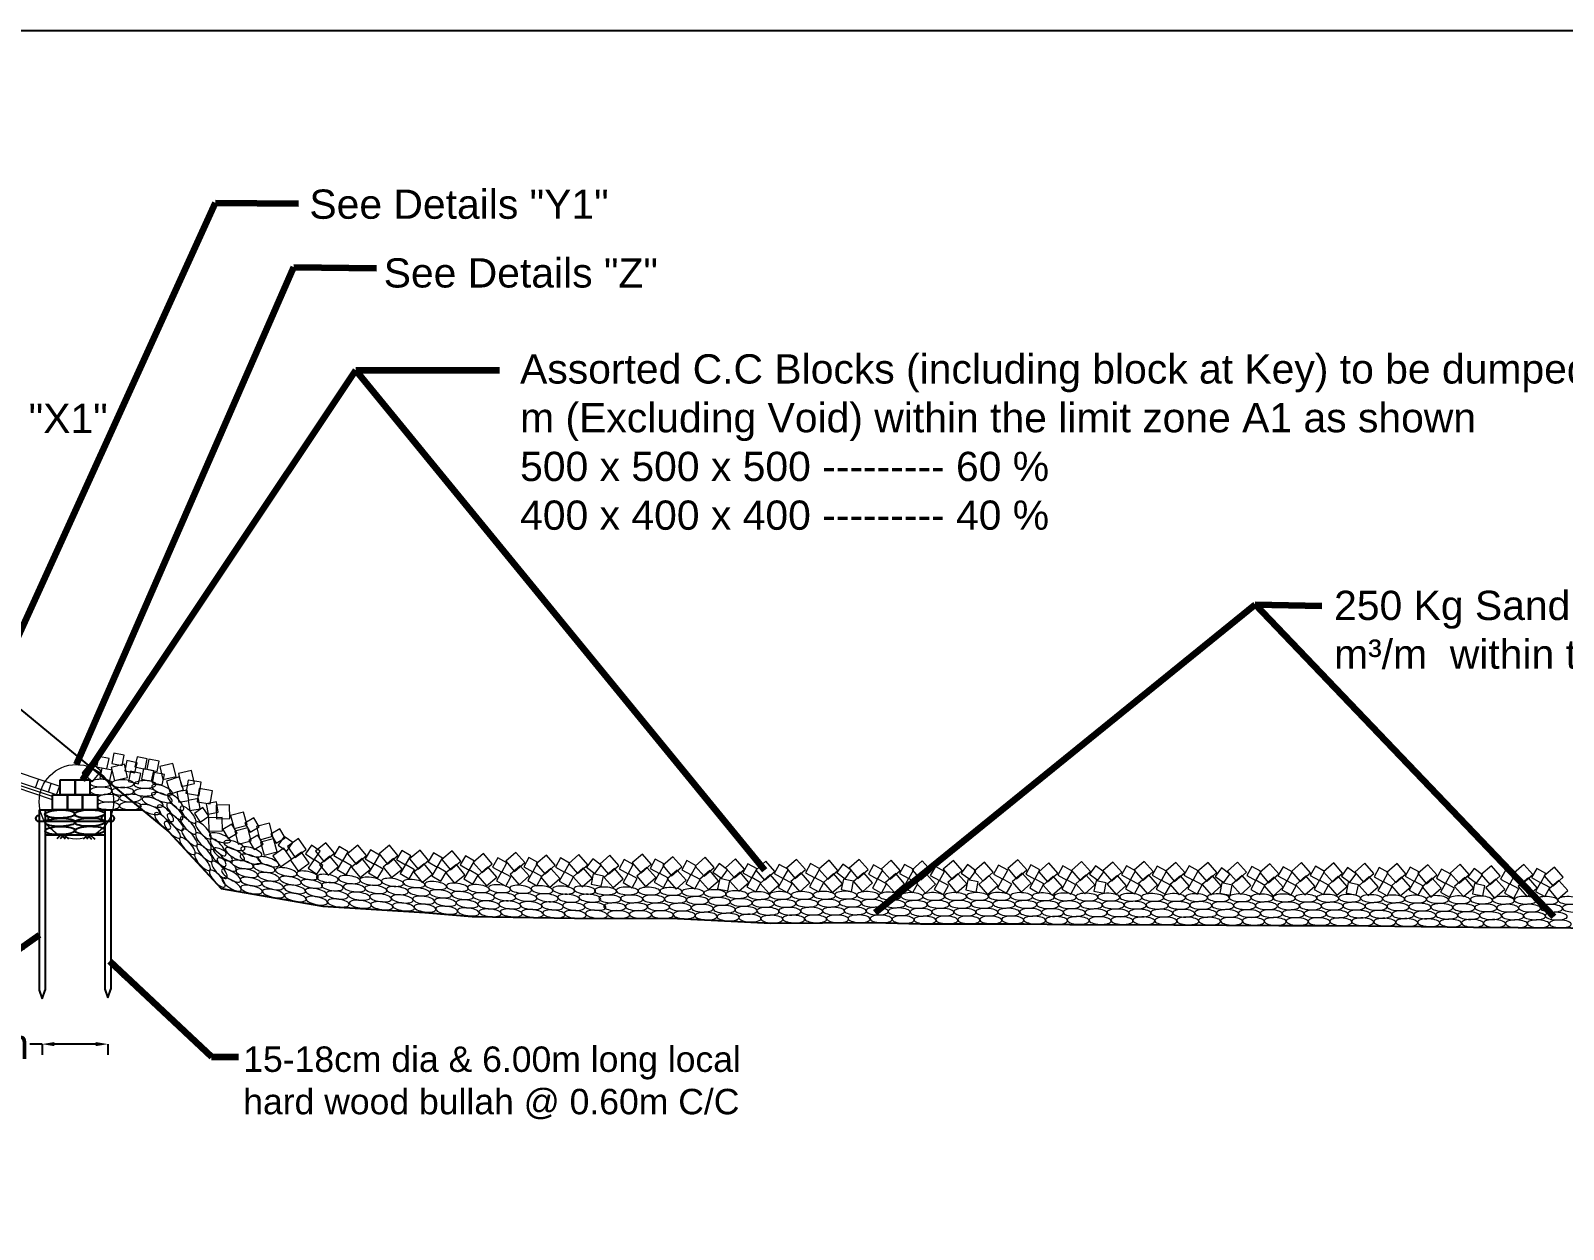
# Model space of a CAD drawing. Header units: inches. Extents: x -885 to 26362, y -28010 to 990.
# Drawn here: x 4193.9 to 4245.1, y -9454.7 to -9414.6 of the extents above; entities that cross this region are included whole.
import ezdxf

# ---------------------------------------------------------------- set-up
doc = ezdxf.new("R2010")
doc.units = ezdxf.units.IN
doc.header["$MEASUREMENT"] = 0
doc.header["$PDMODE"] = 3
doc.linetypes.add('HIDDEN', pattern=[9.525, 6.35, -3.175])
doc.layers.add('GL', color=3, linetype='HIDDEN')
doc.layers.add('LINE', color=7, linetype='Continuous')
doc.styles.add('dim', font='isocp.shx')
doc.styles.get("Standard").update_dxf_attribs({"font": 'arial.ttf'})
doc.dimstyles.get("Standard").update_dxf_attribs({"dimtxt": 0.18, "dimasz": 0.18, "dimexe": 0.18, "dimexo": 0.0625, "dimgap": 0.09, "dimtad": 0, "dimtih": 1, "dimtoh": 1, "dimdec": 4, "dimzin": 0, "dimdsep": 46, "dimtxsty": 'Standard', "dimcen": 0.09, "dimadec": 0, "dimazin": 0, "dimtfac": 1, "dimtdec": 4, "dimtofl": 0, "dimtmove": 0, "dimatfit": 3, "dimfxl": 1, "dimtolj": 1, "dimtzin": 0, "dimarcsym": 0})
doc.dimstyles.new('STANDARD$0', dxfattribs={"dimscale": 0, "dimtxt": 8, "dimasz": 8, "dimexe": 4, "dimexo": 0, "dimgap": 2, "dimtad": 1, "dimdec": 0, "dimzin": 0, "dimdsep": 46, "dimtxsty": 'dim', "dimblk": 'DOTSMALL', "dimcen": 1, "dimclrd": 6, "dimclre": 6, "dimclrt": 256, "dimadec": 0, "dimazin": 0, "dimtfac": 1, "dimtdec": 0, "dimtix": 1, "dimtofl": 0, "dimtmove": 1, "dimatfit": 3, "dimldrblk": 'DOTSMALL', "dimfxl": 6, "dimtolj": 1, "dimtzin": 0, "dimarcsym": 0})

# ---------------------------------------------------------------- blocks, each defined once
blk = doc.blocks.new('*D103')
at = {"color": 0, "lineweight": -2, "ltscale": 0.5, "transparency": 16777216}
for p, q in [((4194.278, -9448.494), (4193.87, -9448.494)), ((4194.278, -9448.494), (4194.278, -9448.858)), ((4196.073, -9448.494), (4194.685, -9448.494)), ((4196.481, -9448.494), (4196.481, -9448.858))]:
    blk.add_line(p, q, dxfattribs=at)
at = {"color": 0, "linetype": 'Continuous', "ltscale": 0.5, "transparency": 16777216}
for points in [[(4194.685, -9448.426), (4194.685, -9448.562), (4194.278, -9448.494)], [(4196.073, -9448.426), (4196.073, -9448.562), (4196.481, -9448.494)]]:
    blk.add_solid(points, dxfattribs=at)
at = {"layer": 'Defpoints', "color": 0, "linetype": 'Continuous', "ltscale": 0.5, "transparency": 16777216}
for p in [(4194.278, -9448.387), (4196.481, -9448.415), (4196.481, -9448.494)]:
    blk.add_point(p, dxfattribs=at)
at = {"color": 0, "linetype": 'Continuous', "lineweight": -3, "ltscale": 0.5, "transparency": 16777216, "insert": (4191.905, -9448.494), "char_height": 0.75, "attachment_point": 5}
blk.add_mtext('\\A1;{\\H1.333x;2.00m}', dxfattribs=at)

msp = doc.modelspace()

# ---------------------------------------------------------------- linework, layer by layer
at = {"color": 0, "linetype": 'Continuous', "lineweight": 20, "ltscale": 0.5}
for p, q in [((4194.62982, -9440.215972), (4185.164741, -9437.060946)), ((4194.765134, -9440.160946), (4185.165134, -9436.960946)), ((4194.87982, -9439.883492), (4185.21218, -9436.660946)), ((4194.62982, -9440.323675), (4185.137602, -9437.159603)), ((4194.064936, -9439.927546), (4194.159641, -9439.643432)), ((4194.491843, -9440.069849), (4194.586548, -9439.785735)), ((4194.765821, -9440.161175), (4194.860525, -9439.877061))]:
    msp.add_line(p, q, dxfattribs=at)
at = {"color": 0, "linetype": 'Continuous', "lineweight": -3, "ltscale": 0.5}
for p, q in [((4195.12982, -9440.160946), (4195.12982, -9440.660946)), ((4195.37982, -9439.660946), (4195.37982, -9440.160946)), ((4195.62982, -9440.160946), (4195.62982, -9440.660946)), ((4194.17982, -9440.660946), (4194.37982, -9440.660946)), ((4194.17982, -9440.660946), (4194.17982, -9446.696201)), ((4194.37982, -9440.660946), (4194.37982, -9446.696201)), ((4194.37982, -9440.660946), (4194.715624, -9440.660946)), ((4194.715624, -9440.660946), (4196.57982, -9440.660946)), ((4195.26287, -9440.660946), (4194.76287, -9440.660946)), ((4195.76287, -9440.660946), (4195.26287, -9440.660946)), ((4196.419688, -9440.660946), (4195.76287, -9440.660946)), ((4196.37982, -9440.660946), (4196.37982, -9446.660946)), ((4196.57982, -9440.660946), (4196.57982, -9446.660946)), ((4196.57982, -9440.660946), (4197.62982, -9440.660946)), ((4194.222032, -9441.043586), (4196.644016, -9441.039807)), ((4194.37982, -9441.495482), (4196.37982, -9441.495482)), ((4194.911119, -9441.492937), (4194.787818, -9441.615336)), ((4194.787818, -9441.615336), (4194.911119, -9441.492937)), ((4195.023052, -9441.492937), (4194.899751, -9441.615336)), ((4194.899751, -9441.615336), (4195.023052, -9441.492937)), ((4194.911119, -9441.492937), (4195.05, -9441.632335)), ((4195.023052, -9441.492937), (4195.161933, -9441.632335)), ((4195.790217, -9441.506334), (4195.666916, -9441.628733)), ((4195.666916, -9441.628733), (4195.790217, -9441.506334)), ((4195.90215, -9441.506334), (4195.778849, -9441.628733)), ((4195.778849, -9441.628733), (4195.90215, -9441.506334)), ((4195.790217, -9441.506334), (4195.929098, -9441.645732)), ((4195.90215, -9441.506334), (4196.041031, -9441.645732)), ((4194.17982, -9446.696201), (4194.27982, -9446.97751)), ((4194.27982, -9446.97751), (4194.37982, -9446.696201)), ((4196.37982, -9446.660946), (4196.47982, -9446.942255)), ((4196.47982, -9446.942255), (4196.57982, -9446.660946))]:
    msp.add_line(p, q, dxfattribs=at)
for points in [[(4194.62982, -9440.160946), (4195.12982, -9440.160946), (4195.12982, -9440.660946), (4194.62982, -9440.660946)], [(4194.87982, -9439.660946), (4195.37982, -9439.660946), (4195.37982, -9440.160946), (4194.87982, -9440.160946)], [(4195.12982, -9440.160946), (4195.62982, -9440.160946), (4195.62982, -9440.660946), (4195.12982, -9440.660946)], [(4195.37982, -9439.660946), (4195.87982, -9439.660946), (4195.87982, -9440.160946), (4195.37982, -9440.160946)], [(4195.62982, -9440.160946), (4196.12982, -9440.160946), (4196.12982, -9440.660946), (4195.62982, -9440.660946)]]:
    msp.add_lwpolyline(points, close=True, dxfattribs=at)
at = {"color": 7, "lineweight": 20, "ltscale": 0.18}
msp.add_circle((4195.42662, -9440.394092), 1.244459, dxfattribs=at)
at = {"color": 0, "linetype": 'Continuous', "lineweight": -3, "ltscale": 0.5}
for centre, start, end in [((4194.155496, -9440.950647), 74.8284169, 283.6920769), ((4194.406054, -9440.950647), 253.6040994, 105.1715831), ((4196.355496, -9440.950647), 74.8284169, 283.6920769), ((4196.604143, -9440.950647), 253.6040994, 105.1715831)]:
    msp.add_arc(centre, 0.09294, start, end, dxfattribs=at)
for centre in [(4194.878362, -9440.80358), (4195.864509, -9440.798234), (4194.885797, -9441.080281), (4195.871944, -9441.074935), (4194.88659, -9441.355597), (4195.872738, -9441.350251)]:
    msp.add_ellipse(centre, major_axis=(0.506914, 0.0108), ratio=0.268841611)
at = {"layer": 'GL', "linetype": 'ByBlock'}
msp.add_lwpolyline([(4189.949195, -9434.331946), (4198.518995, -9441.393646), (4200.266395, -9443.293946), (4203.658195, -9443.882846), (4207.069095, -9444.091846), (4208.651995, -9444.228346), (4212.076895, -9444.288546), (4215.521395, -9444.294646), (4217.085095, -9444.373146), (4218.639895, -9444.445846), (4222.092895, -9444.433146), (4223.633695, -9444.477546), (4227.100695, -9444.470746), (4228.627495, -9444.493046), (4232.108495, -9444.505446), (4235.609495, -9444.524346), (4237.116695, -9444.531246), (4238.615295, -9444.541046), (4242.124495, -9444.586646), (4243.609095, -9444.599746), (4247.132295, -9444.613046)], dxfattribs=at)
at = {"layer": 'LINE', "color": 7, "lineweight": -2, "ltscale": 0.5}
msp.add_lwpolyline([(4151.531775, -9520.156522), (4151.531775, -9414.61501), (4300.782397, -9414.61501), (4300.782397, -9520.156522), (4151.531775, -9520.156522)], close=True, dxfattribs=at)
at = {"layer": 'LINE', "color": 0, "linetype": 'ByBlock', "lineweight": 18, "ltscale": 0.5}
for points in [[(4195.962195, -9439.716288), (4196.25069, -9439.370932), (4195.905335, -9439.082437), (4195.616839, -9439.427792), (4195.962195, -9439.716288)], [(4196.445613, -9439.292621), (4196.51651, -9438.949877), (4196.173766, -9438.87898), (4196.102868, -9439.221724), (4196.445613, -9439.292621)], [(4197.031198, -9439.14134), (4196.5932, -9439.244572), (4196.696432, -9439.682571), (4197.134431, -9439.579339), (4197.031198, -9439.14134)], [(4196.952279, -9439.181731), (4197.023177, -9438.838987), (4196.680432, -9438.76809), (4196.609535, -9439.110834), (4196.952279, -9439.181731)], [(4197.385008, -9439.429371), (4197.455905, -9439.086626), (4197.113161, -9439.015729), (4197.042264, -9439.358473), (4197.385008, -9439.429371)], [(4197.725263, -9439.300002), (4197.79616, -9438.957258), (4197.453416, -9438.886361), (4197.382519, -9439.229105), (4197.725263, -9439.300002)], [(4198.121003, -9439.377616), (4198.1919, -9439.034872), (4197.849155, -9438.963975), (4197.778258, -9439.306719), (4198.121003, -9439.377616)], [(4198.654861, -9439.111781), (4198.216862, -9439.215014), (4198.320094, -9439.653013), (4198.758093, -9439.54978), (4198.654861, -9439.111781)], [(4196.548719, -9439.677833), (4196.619616, -9439.335089), (4196.276872, -9439.264192), (4196.205975, -9439.606936), (4196.548719, -9439.677833)], [(4197.507082, -9439.787863), (4197.577979, -9439.445119), (4197.235235, -9439.374222), (4197.164338, -9439.716966), (4197.507082, -9439.787863)], [(4197.939811, -9439.702869), (4198.010708, -9439.360125), (4197.667964, -9439.289228), (4197.597067, -9439.631972), (4197.939811, -9439.702869)], [(4198.297735, -9439.82959), (4198.368632, -9439.486846), (4198.025888, -9439.415949), (4197.954991, -9439.758693), (4198.297735, -9439.82959)], [(4198.861154, -9439.561777), (4198.433649, -9439.702274), (4198.574146, -9440.129779), (4199.001651, -9439.989282), (4198.861154, -9439.561777)], [(4199.272427, -9439.345031), (4198.834428, -9439.448263), (4198.93766, -9439.886262), (4199.375659, -9439.78303), (4199.272427, -9439.345031)], [(4198.845101, -9440.40807), (4199.189537, -9440.345911), (4199.127378, -9440.001474), (4198.782942, -9440.063634), (4198.845101, -9440.40807)], [(4199.600521, -9439.741201), (4199.156862, -9439.665926), (4199.081587, -9440.109585), (4199.525246, -9440.18486), (4199.600521, -9439.741201)], [(4199.976464, -9440.022821), (4199.532804, -9439.947546), (4199.457529, -9440.391206), (4199.901189, -9440.466481), (4199.976464, -9440.022821)], [(4199.221044, -9440.68969), (4199.56548, -9440.627531), (4199.50332, -9440.283095), (4199.158884, -9440.345254), (4199.221044, -9440.68969)], [(4199.56662, -9441.074269), (4199.855279, -9440.87634), (4199.657351, -9440.587681), (4199.368691, -9440.785609), (4199.56662, -9441.074269)], [(4199.825083, -9440.806394), (4200.169519, -9440.744235), (4200.10736, -9440.399799), (4199.762924, -9440.461958), (4199.825083, -9440.806394)], [(4200.544828, -9440.499284), (4200.094967, -9440.510447), (4200.10613, -9440.960309), (4200.555991, -9440.949145), (4200.544828, -9440.499284)], [(4200.294878, -9440.913628), (4199.845016, -9440.924791), (4199.85618, -9441.374653), (4200.306041, -9441.36349), (4200.294878, -9440.913628)], [(4200.501443, -9441.619789), (4200.803487, -9441.442957), (4200.626655, -9441.140913), (4200.324611, -9441.317745), (4200.501443, -9441.619789)], [(4201.015875, -9440.739577), (4200.58052, -9440.853446), (4200.694389, -9441.288801), (4201.129744, -9441.174932), (4201.015875, -9440.739577)], [(4201.236106, -9441.407117), (4201.53815, -9441.230286), (4201.361319, -9440.928242), (4201.059274, -9441.105073), (4201.236106, -9441.407117)], [(4201.880996, -9441.111309), (4201.445642, -9441.225178), (4201.559511, -9441.660533), (4201.994866, -9441.546664), (4201.880996, -9441.111309)], [(4201.153137, -9441.261279), (4200.717782, -9441.375148), (4200.831651, -9441.810503), (4201.267006, -9441.696634), (4201.153137, -9441.261279)], [(4201.366564, -9441.99152), (4201.668608, -9441.814689), (4201.491776, -9441.512645), (4201.189732, -9441.689476), (4201.366564, -9441.99152)], [(4202.018259, -9441.633011), (4201.582904, -9441.74688), (4201.696773, -9442.182234), (4202.132128, -9442.068365), (4202.018259, -9441.633011)], [(4202.101227, -9441.778849), (4202.403271, -9441.602017), (4202.22644, -9441.299973), (4201.924396, -9441.476805), (4202.101227, -9441.778849)], [(4202.457398, -9442.044476), (4202.657489, -9441.757312), (4202.370325, -9441.55722), (4202.170233, -9441.844385), (4202.457398, -9442.044476)], [(4202.844659, -9441.623408), (4202.477272, -9441.883267), (4202.737131, -9442.250654), (4203.104518, -9441.990795), (4202.844659, -9441.623408)], [(4202.353927, -9441.944909), (4201.98654, -9442.204769), (4202.246399, -9442.572156), (4202.613786, -9442.312296), (4202.353927, -9441.944909)], [(4202.946728, -9442.08237), (4202.579341, -9442.342229), (4202.8392, -9442.709616), (4203.206587, -9442.449757), (4202.946728, -9442.08237)], [(4203.374246, -9442.332343), (4203.574337, -9442.045179), (4203.287173, -9441.845087), (4203.087081, -9442.132252), (4203.374246, -9442.332343)], [(4203.763238, -9441.76026), (4203.415721, -9442.046148), (4203.701608, -9442.393665), (4204.049125, -9442.107777), (4203.763238, -9441.76026)], [(4203.898412, -9442.210584), (4203.550895, -9442.496472), (4203.836783, -9442.843989), (4204.1843, -9442.558101), (4203.898412, -9442.210584)], [(4204.328559, -9442.363058), (4204.507238, -9442.062103), (4204.206283, -9441.883424), (4204.027604, -9442.184379), (4204.328559, -9442.363058)], [(4204.836651, -9441.844625), (4204.489134, -9442.130512), (4204.775022, -9442.47803), (4205.122539, -9442.192142), (4204.836651, -9441.844625)], [(4205.377814, -9442.478258), (4205.556493, -9442.177303), (4205.255538, -9441.998624), (4205.076859, -9442.299579), (4205.377814, -9442.478258)], [(4205.887834, -9441.843836), (4205.540317, -9442.129724), (4205.826205, -9442.477241), (4206.173722, -9442.191353), (4205.887834, -9441.843836)], [(4206.429958, -9442.503869), (4206.608636, -9442.202914), (4206.307681, -9442.024235), (4206.129003, -9442.32519), (4206.429958, -9442.503869)], [(4206.912129, -9442.012641), (4206.564612, -9442.298529), (4206.8505, -9442.646046), (4207.198017, -9442.360159), (4206.912129, -9442.012641)], [(4207.487985, -9442.578972), (4207.666663, -9442.278017), (4207.365708, -9442.099338), (4207.18703, -9442.400293), (4207.487985, -9442.578972)], [(4207.989773, -9442.035461), (4207.642256, -9442.321349), (4207.928143, -9442.668866), (4208.275661, -9442.382978), (4207.989773, -9442.035461)], [(4208.555574, -9442.675672), (4208.734253, -9442.374717), (4208.433298, -9442.196038), (4208.254619, -9442.496993), (4208.555574, -9442.675672)], [(4209.028796, -9442.126838), (4208.690276, -9442.423325), (4208.986762, -9442.761845), (4209.325282, -9442.465358), (4209.028796, -9442.126838)], [(4210.113596, -9442.085126), (4209.775076, -9442.381612), (4210.071562, -9442.720132), (4210.410082, -9442.423646), (4210.113596, -9442.085126)], [(4211.132896, -9442.173202), (4210.794375, -9442.469688), (4211.090862, -9442.808208), (4211.429382, -9442.511722), (4211.132896, -9442.173202)], [(4212.218305, -9442.16096), (4211.879784, -9442.457447), (4212.176271, -9442.795967), (4212.514791, -9442.499481), (4212.218305, -9442.16096)], [(4213.256203, -9442.183135), (4212.917683, -9442.479621), (4213.214169, -9442.818142), (4213.552689, -9442.521655), (4213.256203, -9442.183135)], [(4214.341003, -9442.141422), (4214.002483, -9442.437909), (4214.298969, -9442.776429), (4214.637489, -9442.479943), (4214.341003, -9442.141422)], [(4203.457041, -9442.809271), (4203.657132, -9442.522106), (4203.369967, -9442.322015), (4203.169876, -9442.60918), (4203.457041, -9442.809271)], [(4204.445817, -9442.832702), (4204.624496, -9442.531747), (4204.323541, -9442.353068), (4204.144862, -9442.654023), (4204.445817, -9442.832702)], [(4204.971826, -9442.294949), (4204.624309, -9442.580836), (4204.910197, -9442.928354), (4205.257714, -9442.642466), (4204.971826, -9442.294949)], [(4205.495072, -9442.947902), (4205.673751, -9442.646947), (4205.372795, -9442.468268), (4205.194117, -9442.769223), (4205.495072, -9442.947902)], [(4206.023009, -9442.29416), (4205.675492, -9442.580048), (4205.96138, -9442.927565), (4206.308897, -9442.641677), (4206.023009, -9442.29416)], [(4206.547216, -9442.973513), (4206.725894, -9442.672558), (4206.424939, -9442.493879), (4206.246261, -9442.794834), (4206.547216, -9442.973513)], [(4207.047304, -9442.462965), (4206.699787, -9442.748853), (4206.985675, -9443.09637), (4207.333192, -9442.810483), (4207.047304, -9442.462965)], [(4207.605243, -9443.048616), (4207.783921, -9442.747661), (4207.482966, -9442.568982), (4207.304288, -9442.869937), (4207.605243, -9443.048616)], [(4208.124948, -9442.485785), (4207.77743, -9442.771673), (4208.063318, -9443.11919), (4208.410835, -9442.833302), (4208.124948, -9442.485785)], [(4208.672832, -9443.145316), (4208.851511, -9442.844361), (4208.550556, -9442.665682), (4208.371877, -9442.966637), (4208.672832, -9443.145316)], [(4209.177817, -9442.572772), (4208.839297, -9442.869258), (4209.135783, -9443.207778), (4209.474303, -9442.911292), (4209.177817, -9442.572772)], [(4209.643113, -9442.743751), (4209.81241, -9442.43742), (4209.506079, -9442.268124), (4209.336783, -9442.574454), (4209.643113, -9442.743751)], [(4209.774823, -9443.209549), (4209.94412, -9442.903218), (4209.637789, -9442.733921), (4209.468492, -9443.040252), (4209.774823, -9443.209549)], [(4210.262617, -9442.531059), (4209.924097, -9442.827545), (4210.220583, -9443.166065), (4210.559103, -9442.869579), (4210.262617, -9442.531059)], [(4210.683847, -9442.731954), (4210.853144, -9442.425623), (4210.546813, -9442.256326), (4210.377516, -9442.562657), (4210.683847, -9442.731954)], [(4210.815556, -9443.197751), (4210.984853, -9442.891421), (4210.678522, -9442.722124), (4210.509225, -9443.028455), (4210.815556, -9443.197751)], [(4211.281917, -9442.619135), (4210.943397, -9442.915622), (4211.239883, -9443.254142), (4211.578403, -9442.957655), (4211.281917, -9442.619135)], [(4211.740702, -9442.748246), (4211.909999, -9442.441915), (4211.603668, -9442.272618), (4211.434371, -9442.578949), (4211.740702, -9442.748246)], [(4212.367326, -9442.606894), (4212.028805, -9442.90338), (4212.325292, -9443.2419), (4212.663812, -9442.945414), (4212.367326, -9442.606894)], [(4212.758047, -9442.790507), (4212.963919, -9442.507458), (4212.680871, -9442.301586), (4212.474998, -9442.584634), (4212.758047, -9442.790507)], [(4213.405224, -9442.629069), (4213.066704, -9442.925555), (4213.36319, -9443.264075), (4213.70171, -9442.967589), (4213.405224, -9442.629069)], [(4213.870521, -9442.800048), (4214.039817, -9442.493717), (4213.733486, -9442.32442), (4213.56419, -9442.630751), (4213.870521, -9442.800048)], [(4214.490024, -9442.587356), (4214.151504, -9442.883842), (4214.44799, -9443.222362), (4214.78651, -9442.925876), (4214.490024, -9442.587356)], [(4214.911254, -9442.788251), (4215.080551, -9442.48192), (4214.77422, -9442.312623), (4214.604923, -9442.618954), (4214.911254, -9442.788251)], [(4215.360303, -9442.229499), (4215.021783, -9442.525985), (4215.318269, -9442.864505), (4215.656789, -9442.568019), (4215.360303, -9442.229499)], [(4215.509324, -9442.675432), (4215.170804, -9442.971919), (4215.46729, -9443.310439), (4215.80581, -9443.013952), (4215.509324, -9442.675432)], [(4215.968109, -9442.835897), (4216.137406, -9442.529566), (4215.831075, -9442.36027), (4215.661779, -9442.666601), (4215.968109, -9442.835897)], [(4216.445712, -9442.248612), (4216.107192, -9442.545099), (4216.403678, -9442.883619), (4216.742198, -9442.587132), (4216.445712, -9442.248612)], [(4216.594733, -9442.694546), (4216.256213, -9442.991032), (4216.552699, -9443.329552), (4216.891219, -9443.033066), (4216.594733, -9442.694546)], [(4216.985454, -9442.94716), (4217.191327, -9442.664112), (4216.908278, -9442.458239), (4216.702405, -9442.741288), (4216.985454, -9442.94716)], [(4217.459692, -9442.30267), (4217.121172, -9442.599156), (4217.417658, -9442.937676), (4217.756178, -9442.64119), (4217.459692, -9442.30267)], [(4218.004925, -9442.938414), (4218.174221, -9442.632083), (4217.867891, -9442.462786), (4217.698594, -9442.769117), (4218.004925, -9442.938414)], [(4218.469103, -9442.380145), (4218.130583, -9442.676631), (4218.427069, -9443.015151), (4218.765589, -9442.718665), (4218.469103, -9442.380145)], [(4219.052937, -9442.962786), (4219.222234, -9442.656455), (4218.915903, -9442.487159), (4218.746606, -9442.79349), (4219.052937, -9442.962786)], [(4219.494707, -9442.317679), (4219.156187, -9442.614165), (4219.452673, -9442.952685), (4219.791193, -9442.656199), (4219.494707, -9442.317679)], [(4220.102514, -9442.936631), (4220.27181, -9442.6303), (4219.965479, -9442.461003), (4219.796183, -9442.767334), (4220.102514, -9442.936631)], [(4220.580116, -9442.349346), (4220.241596, -9442.645832), (4220.538082, -9442.984352), (4220.876602, -9442.687866), (4220.580116, -9442.349346)], [(4221.119858, -9442.966353), (4221.325731, -9442.683305), (4221.042682, -9442.477432), (4220.83681, -9442.760481), (4221.119858, -9442.966353)], [(4221.590239, -9442.32043), (4221.251719, -9442.616916), (4221.548206, -9442.955436), (4221.886726, -9442.65895), (4221.590239, -9442.32043)], [(4222.204557, -9442.981251), (4222.373854, -9442.67492), (4222.067523, -9442.505624), (4221.898226, -9442.811955), (4222.204557, -9442.981251)], [(4222.662468, -9442.347704), (4222.323948, -9442.64419), (4222.620435, -9442.98271), (4222.958955, -9442.686224), (4222.662468, -9442.347704)], [(4223.24529, -9442.963177), (4223.414587, -9442.656846), (4223.108256, -9442.487549), (4222.938959, -9442.79388), (4223.24529, -9442.963177)], [(4223.694339, -9442.366793), (4223.355819, -9442.663279), (4223.652305, -9443.0018), (4223.990825, -9442.705313), (4223.694339, -9442.366793)], [(4224.270737, -9443.029639), (4224.440034, -9442.723309), (4224.133703, -9442.554012), (4223.964406, -9442.860343), (4224.270737, -9443.029639)], [(4224.735805, -9442.354552), (4224.397285, -9442.651038), (4224.693772, -9442.989558), (4225.032292, -9442.693072), (4224.735805, -9442.354552)], [(4225.281815, -9442.984098), (4225.487687, -9442.701049), (4225.204639, -9442.495177), (4224.998766, -9442.778225), (4225.281815, -9442.984098)], [(4225.771182, -9442.411657), (4225.432662, -9442.708144), (4225.729148, -9443.046664), (4226.067668, -9442.750177), (4225.771182, -9442.411657)], [(4226.384915, -9442.983003), (4226.554212, -9442.676672), (4226.247881, -9442.507375), (4226.078584, -9442.813706), (4226.384915, -9442.983003)], [(4226.891057, -9442.331571), (4226.552537, -9442.628057), (4226.849024, -9442.966578), (4227.187544, -9442.670091), (4226.891057, -9442.331571)], [(4227.461308, -9442.978399), (4227.630605, -9442.672068), (4227.324274, -9442.502772), (4227.154978, -9442.809103), (4227.461308, -9442.978399)], [(4227.925529, -9442.439205), (4227.587009, -9442.735691), (4227.883495, -9443.074211), (4228.222015, -9442.777725), (4227.925529, -9442.439205)], [(4228.533335, -9443.014249), (4228.702632, -9442.707918), (4228.396301, -9442.538621), (4228.227004, -9442.844952), (4228.533335, -9443.014249)], [(4229.017205, -9442.389332), (4228.678684, -9442.685818), (4228.975171, -9443.024338), (4229.313691, -9442.727852), (4229.017205, -9442.389332)], [(4229.563251, -9443.018878), (4229.769123, -9442.735829), (4229.486075, -9442.529957), (4229.280202, -9442.813005), (4229.563251, -9443.018878)], [(4230.069157, -9442.409122), (4229.730637, -9442.705609), (4230.027124, -9443.044129), (4230.365644, -9442.747643), (4230.069157, -9442.409122)], [(4230.65837, -9443.007219), (4230.827667, -9442.700888), (4230.521336, -9442.531592), (4230.352039, -9442.837923), (4230.65837, -9443.007219)], [(4231.116281, -9442.386226), (4230.777761, -9442.682712), (4231.074248, -9443.021232), (4231.412768, -9442.724746), (4231.116281, -9442.386226)], [(4231.686532, -9443.020515), (4231.855829, -9442.714184), (4231.549498, -9442.544887), (4231.380201, -9442.851218), (4231.686532, -9443.020515)], [(4232.173257, -9442.417854), (4231.834737, -9442.71434), (4232.131223, -9443.052861), (4232.469743, -9442.756374), (4232.173257, -9442.417854)], [(4232.749655, -9443.011714), (4232.918951, -9442.705383), (4232.612621, -9442.536086), (4232.443324, -9442.842417), (4232.749655, -9443.011714)], [(4233.246095, -9442.418152), (4232.907575, -9442.714638), (4233.204061, -9443.053158), (4233.542581, -9442.756672), (4233.246095, -9442.418152)], [(4233.773266, -9443.091607), (4233.979139, -9442.808558), (4233.69609, -9442.602686), (4233.490218, -9442.885734), (4233.773266, -9443.091607)], [(4234.235378, -9442.411024), (4233.896858, -9442.70751), (4234.193344, -9443.04603), (4234.531865, -9442.749544), (4234.235378, -9442.411024)], [(4234.849696, -9443.027937), (4235.018992, -9442.721606), (4234.712662, -9442.552309), (4234.543365, -9442.85864), (4234.849696, -9443.027937)], [(4235.313874, -9442.463406), (4234.975354, -9442.759892), (4235.27184, -9443.098412), (4235.61036, -9442.801926), (4235.313874, -9442.463406)], [(4235.890392, -9443.041232), (4236.059689, -9442.734901), (4235.753358, -9442.565604), (4235.584061, -9442.871935), (4235.890392, -9443.041232)], [(4236.37085, -9442.426017), (4236.03233, -9442.722504), (4236.328816, -9443.061024), (4236.667336, -9442.764537), (4236.37085, -9442.426017)], [(4236.972389, -9443.026169), (4237.141686, -9442.719838), (4236.835355, -9442.550541), (4236.666059, -9442.856872), (4236.972389, -9443.026169)], [(4237.449992, -9442.438884), (4237.111472, -9442.73537), (4237.407958, -9443.07389), (4237.746478, -9442.777404), (4237.449992, -9442.438884)], [(4237.989734, -9443.080969), (4238.195607, -9442.79792), (4237.912558, -9442.592048), (4237.706686, -9442.875096), (4237.989734, -9443.080969)], [(4238.487853, -9442.44947), (4238.149333, -9442.745957), (4238.445819, -9443.084477), (4238.784339, -9442.78799), (4238.487853, -9442.44947)], [(4239.102171, -9443.066383), (4239.271467, -9442.760052), (4238.965136, -9442.590756), (4238.79584, -9442.897086), (4239.102171, -9443.066383)], [(4239.566386, -9442.457943), (4239.227866, -9442.75443), (4239.524352, -9443.09295), (4239.862872, -9442.796464), (4239.566386, -9442.457943)], [(4240.142904, -9443.054586), (4240.312201, -9442.748255), (4240.00587, -9442.578958), (4239.836573, -9442.885289), (4240.142904, -9443.054586)], [(4240.591953, -9442.495834), (4240.253433, -9442.79232), (4240.549919, -9443.13084), (4240.888439, -9442.834354), (4240.591953, -9442.495834)], [(4241.187226, -9443.121063), (4241.356522, -9442.814732), (4241.050191, -9442.645436), (4240.880895, -9442.951767), (4241.187226, -9443.121063)], [(4241.677362, -9442.483592), (4241.338842, -9442.780079), (4241.635328, -9443.118599), (4241.973848, -9442.822113), (4241.677362, -9442.483592)], [(4242.217104, -9443.113139), (4242.422977, -9442.83009), (4242.139928, -9442.624218), (4241.934056, -9442.907266), (4242.217104, -9443.113139)], [(4242.719117, -9442.529894), (4242.380597, -9442.826381), (4242.677083, -9443.164901), (4243.015603, -9442.868414), (4242.719117, -9442.529894)], [(4243.333434, -9443.146807), (4243.502731, -9442.840476), (4243.1964, -9442.67118), (4243.027103, -9442.977511), (4243.333434, -9443.146807)], [(4243.803917, -9442.488182), (4243.465397, -9442.784668), (4243.761883, -9443.123188), (4244.100403, -9442.826702), (4243.803917, -9442.488182)], [(4244.367901, -9443.097378), (4244.537197, -9442.791047), (4244.230867, -9442.62175), (4244.06157, -9442.928081), (4244.367901, -9443.097378)], [(4244.823216, -9442.576258), (4244.484696, -9442.872744), (4244.781183, -9443.211264), (4245.119703, -9442.914778), (4244.823216, -9442.576258)], [(4211.872412, -9443.214043), (4212.041708, -9442.907712), (4211.735378, -9442.738416), (4211.566081, -9443.044746), (4211.872412, -9443.214043)], [(4212.969567, -9443.219182), (4213.041272, -9442.876605), (4212.698696, -9442.8049), (4212.62699, -9443.147476), (4212.969567, -9443.219182)], [(4214.00223, -9443.265846), (4214.171527, -9442.959515), (4213.865196, -9442.790218), (4213.695899, -9443.096549), (4214.00223, -9443.265846)], [(4215.042963, -9443.254048), (4215.21226, -9442.947717), (4214.905929, -9442.778421), (4214.736633, -9443.084752), (4215.042963, -9443.254048)], [(4216.099819, -9443.301695), (4216.269116, -9442.995364), (4215.962785, -9442.826067), (4215.793488, -9443.132398), (4216.099819, -9443.301695)], [(4217.196974, -9443.375835), (4217.268679, -9443.033259), (4216.926103, -9442.961554), (4216.854398, -9443.30413), (4217.196974, -9443.375835)], [(4217.608713, -9442.748603), (4217.270193, -9443.04509), (4217.566679, -9443.38361), (4217.905199, -9443.087123), (4217.608713, -9442.748603)], [(4218.136634, -9443.404211), (4218.305931, -9443.097881), (4217.9996, -9442.928584), (4217.830303, -9443.234915), (4218.136634, -9443.404211)], [(4218.618124, -9442.826078), (4218.279604, -9443.122565), (4218.57609, -9443.461085), (4218.91461, -9443.164598), (4218.618124, -9442.826078)], [(4219.184646, -9443.428584), (4219.353943, -9443.122253), (4219.047612, -9442.952956), (4218.878316, -9443.259287), (4219.184646, -9443.428584)], [(4219.643728, -9442.763612), (4219.305208, -9443.060098), (4219.601694, -9443.398619), (4219.940214, -9443.102132), (4219.643728, -9442.763612)], [(4220.234223, -9443.402429), (4220.40352, -9443.096098), (4220.097189, -9442.926801), (4219.927892, -9443.233132), (4220.234223, -9443.402429)], [(4220.729137, -9442.79528), (4220.390617, -9443.091766), (4220.687103, -9443.430286), (4221.025623, -9443.1338), (4220.729137, -9442.79528)], [(4221.331378, -9443.395028), (4221.403083, -9443.052452), (4221.060507, -9442.980747), (4220.988802, -9443.323323), (4221.331378, -9443.395028)], [(4221.73926, -9442.766363), (4221.40074, -9443.062849), (4221.697227, -9443.401369), (4222.035747, -9443.104883), (4221.73926, -9442.766363)], [(4222.336266, -9443.447049), (4222.505563, -9443.140718), (4222.199232, -9442.971421), (4222.029936, -9443.277752), (4222.336266, -9443.447049)], [(4222.811489, -9442.793637), (4222.472969, -9443.090123), (4222.769456, -9443.428643), (4223.107976, -9443.132157), (4222.811489, -9442.793637)], [(4223.377, -9443.428975), (4223.546297, -9443.122644), (4223.239966, -9442.953347), (4223.070669, -9443.259678), (4223.377, -9443.428975)], [(4223.84336, -9442.812727), (4223.50484, -9443.109213), (4223.801326, -9443.447733), (4224.139846, -9443.151247), (4223.84336, -9442.812727)], [(4224.402446, -9443.495437), (4224.571743, -9443.189106), (4224.265412, -9443.01981), (4224.096115, -9443.32614), (4224.402446, -9443.495437)], [(4224.884826, -9442.800485), (4224.546306, -9443.096972), (4224.842793, -9443.435492), (4225.181313, -9443.139005), (4224.884826, -9442.800485)], [(4225.493334, -9443.412773), (4225.56504, -9443.070197), (4225.222464, -9442.998491), (4225.150758, -9443.341067), (4225.493334, -9443.412773)], [(4225.920203, -9442.857591), (4225.581683, -9443.154077), (4225.878169, -9443.492597), (4226.216689, -9443.196111), (4225.920203, -9442.857591)], [(4226.516625, -9443.448801), (4226.685921, -9443.14247), (4226.379591, -9442.973173), (4226.210294, -9443.279504), (4226.516625, -9443.448801)], [(4227.040078, -9442.777505), (4226.701558, -9443.073991), (4226.998045, -9443.412511), (4227.336565, -9443.116025), (4227.040078, -9442.777505)], [(4227.593018, -9443.444197), (4227.762315, -9443.137866), (4227.455984, -9442.968569), (4227.286687, -9443.2749), (4227.593018, -9443.444197)], [(4228.07455, -9442.885139), (4227.73603, -9443.181625), (4228.032516, -9443.520145), (4228.371036, -9443.223659), (4228.07455, -9442.885139)], [(4228.665045, -9443.480046), (4228.834341, -9443.173716), (4228.528011, -9443.004419), (4228.358714, -9443.31075), (4228.665045, -9443.480046)], [(4229.166226, -9442.835265), (4228.827705, -9443.131752), (4229.124192, -9443.470272), (4229.462712, -9443.173785), (4229.166226, -9442.835265)], [(4229.774771, -9443.447553), (4229.846476, -9443.104977), (4229.5039, -9443.033271), (4229.432194, -9443.375847), (4229.774771, -9443.447553)], [(4230.218178, -9442.855056), (4229.879658, -9443.151542), (4230.176145, -9443.490062), (4230.514665, -9443.193576), (4230.218178, -9442.855056)], [(4230.790079, -9443.473017), (4230.959376, -9443.166686), (4230.653045, -9442.997389), (4230.483748, -9443.30372), (4230.790079, -9443.473017)], [(4231.265302, -9442.832159), (4230.926782, -9443.128645), (4231.223269, -9443.467166), (4231.561789, -9443.170679), (4231.265302, -9442.832159)], [(4231.818242, -9443.486313), (4231.987539, -9443.179982), (4231.681208, -9443.010685), (4231.511911, -9443.317016), (4231.818242, -9443.486313)], [(4232.322278, -9442.863788), (4231.983758, -9443.160274), (4232.280244, -9443.498794), (4232.618764, -9443.202308), (4232.322278, -9442.863788)], [(4232.881364, -9443.477511), (4233.050661, -9443.171181), (4232.74433, -9443.001884), (4232.575033, -9443.308215), (4232.881364, -9443.477511)], [(4233.395116, -9442.864085), (4233.056596, -9443.160572), (4233.353082, -9443.499092), (4233.691602, -9443.202605), (4233.395116, -9442.864085)], [(4233.984786, -9443.520282), (4234.056491, -9443.177706), (4233.713915, -9443.106), (4233.64221, -9443.448576), (4233.984786, -9443.520282)], [(4234.384399, -9442.856957), (4234.045879, -9443.153443), (4234.342365, -9443.491964), (4234.680886, -9443.195477), (4234.384399, -9442.856957)], [(4234.981405, -9443.493734), (4235.150702, -9443.187403), (4234.844371, -9443.018107), (4234.675074, -9443.324438), (4234.981405, -9443.493734)], [(4235.462895, -9442.909339), (4235.124375, -9443.205825), (4235.420861, -9443.544346), (4235.759381, -9443.247859), (4235.462895, -9442.909339)], [(4236.022101, -9443.50703), (4236.191398, -9443.200699), (4235.885067, -9443.031402), (4235.715771, -9443.337733), (4236.022101, -9443.50703)], [(4236.519871, -9442.871951), (4236.181351, -9443.168437), (4236.477837, -9443.506957), (4236.816357, -9443.210471), (4236.519871, -9442.871951)], [(4237.104099, -9443.491967), (4237.273396, -9443.185636), (4236.967065, -9443.016339), (4236.797768, -9443.32267), (4237.104099, -9443.491967)], [(4237.599013, -9442.884817), (4237.260493, -9443.181304), (4237.556979, -9443.519824), (4237.895499, -9443.223338), (4237.599013, -9442.884817)], [(4238.201254, -9443.509644), (4238.272959, -9443.167068), (4237.930383, -9443.095362), (4237.858678, -9443.437939), (4238.201254, -9443.509644)], [(4238.636874, -9442.895404), (4238.298354, -9443.19189), (4238.59484, -9443.53041), (4238.93336, -9443.233924), (4238.636874, -9442.895404)], [(4239.23388, -9443.532181), (4239.403177, -9443.22585), (4239.096846, -9443.056553), (4238.927549, -9443.362884), (4239.23388, -9443.532181)], [(4239.715407, -9442.903877), (4239.376887, -9443.200363), (4239.673373, -9443.538883), (4240.011893, -9443.242397), (4239.715407, -9442.903877)], [(4240.274613, -9443.520383), (4240.44391, -9443.214053), (4240.137579, -9443.044756), (4239.968283, -9443.351087), (4240.274613, -9443.520383)], [(4240.740974, -9442.941767), (4240.402454, -9443.238254), (4240.69894, -9443.576774), (4241.03746, -9443.280287), (4240.740974, -9442.941767)], [(4241.318935, -9443.586861), (4241.488232, -9443.28053), (4241.181901, -9443.111233), (4241.012604, -9443.417564), (4241.318935, -9443.586861)], [(4241.826383, -9442.929526), (4241.487863, -9443.226012), (4241.784349, -9443.564532), (4242.122869, -9443.268046), (4241.826383, -9442.929526)], [(4242.428624, -9443.541814), (4242.500329, -9443.199238), (4242.157753, -9443.127532), (4242.086048, -9443.470108), (4242.428624, -9443.541814)], [(4242.868138, -9442.975828), (4242.529618, -9443.272314), (4242.826104, -9443.610834), (4243.164624, -9443.314348), (4242.868138, -9442.975828)], [(4243.465144, -9443.612605), (4243.63444, -9443.306274), (4243.32811, -9443.136977), (4243.158813, -9443.443308), (4243.465144, -9443.612605)], [(4243.952938, -9442.934115), (4243.614418, -9443.230602), (4243.910904, -9443.569122), (4244.249424, -9443.272635), (4243.952938, -9442.934115)], [(4244.49961, -9443.563176), (4244.668907, -9443.256845), (4244.362576, -9443.087548), (4244.193279, -9443.393879), (4244.49961, -9443.563176)], [(4244.972237, -9443.022191), (4244.633717, -9443.318678), (4244.930204, -9443.657198), (4245.268724, -9443.360712), (4244.972237, -9443.022191)]]:
    msp.add_lwpolyline(points, dxfattribs=at)
at = {"layer": 'LINE', "color": 7, "lineweight": 9, "ltscale": 0.5, "extrusion": (0, 0, -1)}
for centre, major_axis in [((4196.247802, -9439.769803), (0.367966, -0.000829)), ((4196.974532, -9439.787721), (0.367966, -0.000829)), ((4196.244566, -9440.028518), (0.367966, -0.000829)), ((4196.500124, -9440.273368), (0.367966, -0.000829)), ((4196.971297, -9440.046436), (0.367966, -0.000829)), ((4197.235705, -9440.270032), (0.367966, -0.000829)), ((4197.718371, -9440.073092), (0.367966, -0.000829)), ((4197.721607, -9439.814376), (0.367966, -0.000829)), ((4198.282515, -9440.252244), (0.347192, -0.121891)), ((4198.294323, -9439.995208), (0.342609, -0.134234)), ((4198.741612, -9440.404718), (0.25569, -0.264617)), ((4196.496888, -9440.532084), (0.367966, -0.000829)), ((4197.23247, -9440.528747), (0.367966, -0.000829)), ((4197.888444, -9440.6504), (0.347192, -0.121891)), ((4197.976649, -9440.407164), (0.347192, -0.121891)), ((4198.405037, -9440.779265), (0.25569, -0.264617)), ((4198.717682, -9440.715922), (0.25569, -0.264617)), ((4199.162891, -9440.824819), (0.245663, -0.273952)), ((4198.306003, -9441.035392), (0.25569, -0.264617)), ((4198.635259, -9441.330592), (0.25569, -0.264617)), ((4198.734293, -9441.074465), (0.25569, -0.264617)), ((4199.165878, -9441.185866), (0.245663, -0.273952)), ((4199.668792, -9441.350805), (0.245663, -0.273952)), ((4199.135767, -9441.874919), (0.245663, -0.273952)), ((4199.206072, -9441.578373), (0.245663, -0.273952)), ((4199.671779, -9441.711852), (0.245663, -0.273952)), ((4200.223663, -9441.601177), (0.348517, -0.118049)), ((4200.16344, -9441.91347), (0.245663, -0.273952)), ((4200.704788, -9441.857664), (0.348517, -0.118049)), ((4199.641669, -9442.400905), (0.245663, -0.273952)), ((4199.711974, -9442.104359), (0.245663, -0.273952)), ((4200.166427, -9442.274516), (0.245663, -0.273952)), ((4200.317896, -9442.156226), (0.313269, -0.193034)), ((4200.728164, -9442.14039), (0.313269, -0.193034)), ((4201.245846, -9442.312793), (0.348517, -0.118049)), ((4201.27312, -9442.06384), (0.348517, -0.118049)), ((4201.843463, -9442.396629), (0.348517, -0.118049)), ((4200.136316, -9442.96357), (0.245663, -0.273952)), ((4200.206621, -9442.667023), (0.245663, -0.273952)), ((4200.449724, -9442.491166), (0.313269, -0.193034)), ((4200.599583, -9442.856159), (0.313269, -0.193034)), ((4200.979882, -9442.490295), (0.359885, -0.076696)), ((4201.124142, -9442.777829), (0.359885, -0.076696)), ((4201.701819, -9442.611162), (0.359885, -0.076696)), ((4201.846078, -9442.898695), (0.359885, -0.076696)), ((4202.435051, -9442.741334), (0.359885, -0.076696)), ((4203.14826, -9442.852389), (0.359885, -0.076696)), ((4200.616265, -9443.160468), (0.313269, -0.193034)), ((4201.26043, -9443.063356), (0.359885, -0.076696)), ((4201.28064, -9443.327712), (0.359885, -0.076696)), ((4201.987003, -9443.189414), (0.359885, -0.076696)), ((4202.579311, -9443.028868), (0.359885, -0.076696)), ((4202.720235, -9443.319586), (0.359885, -0.076696)), ((4203.292519, -9443.139922), (0.359885, -0.076696)), ((4203.81316, -9442.954433), (0.36451, -0.050322)), ((4203.977948, -9443.230714), (0.36451, -0.050322)), ((4204.550852, -9442.995209), (0.36451, -0.050322)), ((4204.715639, -9443.271491), (0.36451, -0.050322)), ((4205.268972, -9443.046258), (0.36451, -0.050322)), ((4205.43376, -9443.32254), (0.36451, -0.050322)), ((4205.98907, -9443.086222), (0.36451, -0.050322)), ((4206.153857, -9443.362503), (0.36451, -0.050322)), ((4206.708071, -9443.124919), (0.36451, -0.050322)), ((4207.433008, -9443.194909), (0.36451, -0.050322)), ((4208.15788, -9443.251408), (0.36451, -0.050322)), ((4208.861503, -9443.294801), (0.36589, -0.039038)), ((4209.568389, -9443.296644), (0.36589, -0.039038)), ((4210.274117, -9443.315976), (0.36589, -0.039038)), ((4210.988023, -9443.329987), (0.36589, -0.039038)), ((4211.706186, -9443.345764), (0.36589, -0.039038)), ((4212.412736, -9443.343898), (0.36589, -0.039038)), ((4213.107339, -9443.374036), (0.367684, -0.014434)), ((4213.836085, -9443.374036), (0.367684, -0.014434)), ((4214.567352, -9443.378322), (0.367684, -0.014434)), ((4202.00903, -9443.457602), (0.359885, -0.076696)), ((4202.742262, -9443.587774), (0.359885, -0.076696)), ((4203.433443, -9443.430641), (0.359885, -0.076696)), ((4203.45547, -9443.698829), (0.359885, -0.076696)), ((4204.13964, -9443.510415), (0.36451, -0.050322)), ((4204.181112, -9443.776291), (0.36451, -0.050322)), ((4204.877331, -9443.551192), (0.36451, -0.050322)), ((4204.918803, -9443.817068), (0.36451, -0.050322)), ((4205.595452, -9443.60224), (0.36451, -0.050322)), ((4205.636923, -9443.868117), (0.36451, -0.050322)), ((4206.315549, -9443.642204), (0.36451, -0.050322)), ((4206.357021, -9443.90808), (0.36451, -0.050322)), ((4206.872858, -9443.4012), (0.36451, -0.050322)), ((4207.034551, -9443.680901), (0.36451, -0.050322)), ((4207.597795, -9443.471191), (0.36451, -0.050322)), ((4207.759488, -9443.750891), (0.36451, -0.050322)), ((4208.322668, -9443.52769), (0.36451, -0.050322)), ((4208.48436, -9443.80739), (0.36451, -0.050322)), ((4209.034747, -9443.56586), (0.36589, -0.039038)), ((4209.205002, -9443.840433), (0.36589, -0.039038)), ((4209.741632, -9443.567704), (0.36589, -0.039038)), ((4209.911888, -9443.842276), (0.36589, -0.039038)), ((4210.44736, -9443.587036), (0.36589, -0.039038)), ((4210.617615, -9443.861608), (0.36589, -0.039038)), ((4211.161267, -9443.601046), (0.36589, -0.039038)), ((4211.331522, -9443.875619), (0.36589, -0.039038)), ((4211.879429, -9443.616823), (0.36589, -0.039038)), ((4212.049685, -9443.891396), (0.36589, -0.039038)), ((4212.58598, -9443.614957), (0.36589, -0.039038)), ((4212.756235, -9443.88953), (0.36589, -0.039038)), ((4213.255822, -9443.63819), (0.367684, -0.014434)), ((4213.984567, -9443.63819), (0.367684, -0.014434)), ((4214.715835, -9443.642475), (0.367684, -0.014434)), ((4215.30014, -9443.388778), (0.367684, -0.014434)), ((4215.448622, -9443.652932), (0.367684, -0.014434)), ((4216.03137, -9443.42546), (0.367684, -0.014434)), ((4216.179852, -9443.689613), (0.367684, -0.014434)), ((4216.76731, -9443.4595), (0.367684, -0.014434)), ((4216.915792, -9443.723654), (0.367684, -0.014434)), ((4217.497502, -9443.496091), (0.367684, -0.014434)), ((4217.645984, -9443.760245), (0.367684, -0.014434)), ((4218.229362, -9443.527567), (0.367684, -0.014434)), ((4218.377845, -9443.79172), (0.367684, -0.014434)), ((4218.956921, -9443.524941), (0.367684, -0.014434)), ((4219.105404, -9443.789095), (0.367684, -0.014434)), ((4219.690599, -9443.52218), (0.367684, -0.014434)), ((4219.839081, -9443.786333), (0.367684, -0.014434)), ((4220.423423, -9443.519569), (0.367684, -0.014434)), ((4220.571906, -9443.783723), (0.367684, -0.014434)), ((4221.14453, -9443.514681), (0.367684, -0.014434)), ((4221.293013, -9443.778834), (0.367684, -0.014434)), ((4221.879951, -9443.522512), (0.367684, -0.014434)), ((4222.028433, -9443.786665), (0.367684, -0.014434)), ((4222.613591, -9443.543334), (0.367684, -0.014434)), ((4222.762074, -9443.807488), (0.367684, -0.014434)), ((4223.349012, -9443.559012), (0.367684, -0.014434)), ((4223.497494, -9443.823165), (0.367684, -0.014434)), ((4224.075273, -9443.556688), (0.367684, -0.014434)), ((4224.223755, -9443.820842), (0.367684, -0.014434)), ((4224.810693, -9443.556688), (0.367684, -0.014434)), ((4224.959176, -9443.820842), (0.367684, -0.014434)), ((4225.544816, -9443.556733), (0.367684, -0.014434)), ((4225.693298, -9443.820887), (0.367684, -0.014434)), ((4226.277604, -9443.554123), (0.367684, -0.014434)), ((4226.426086, -9443.818277), (0.367684, -0.014434)), ((4227.011133, -9443.559299), (0.367684, -0.014434)), ((4227.159615, -9443.823452), (0.367684, -0.014434)), ((4227.741325, -9443.569755), (0.367684, -0.014434)), ((4227.889807, -9443.833909), (0.367684, -0.014434)), ((4228.467326, -9443.572366), (0.367684, -0.014434)), ((4228.615809, -9443.836519), (0.367684, -0.014434)), ((4229.197778, -9443.577918), (0.367684, -0.014434)), ((4229.34626, -9443.842072), (0.367684, -0.014434)), ((4229.928415, -9443.579216), (0.367684, -0.014434)), ((4230.076897, -9443.84337), (0.367684, -0.014434)), ((4230.662278, -9443.584905), (0.367684, -0.014434)), ((4230.81076, -9443.849058), (0.367684, -0.014434)), ((4231.395214, -9443.588767), (0.367684, -0.014434)), ((4231.543696, -9443.852921), (0.367684, -0.014434)), ((4232.125405, -9443.590653), (0.367684, -0.014434)), ((4232.273888, -9443.854807), (0.367684, -0.014434)), ((4232.857377, -9443.59429), (0.367684, -0.014434)), ((4233.00586, -9443.858443), (0.367684, -0.014434)), ((4233.592242, -9443.599752), (0.367684, -0.014434)), ((4233.740724, -9443.863906), (0.367684, -0.014434)), ((4234.320542, -9443.601548), (0.367684, -0.014434)), ((4234.469025, -9443.865701), (0.367684, -0.014434)), ((4235.050808, -9443.605184), (0.367684, -0.014434)), ((4235.199291, -9443.869338), (0.367684, -0.014434)), ((4235.787527, -9443.608821), (0.367684, -0.014434)), ((4235.936009, -9443.872974), (0.367684, -0.014434)), ((4236.518089, -9443.612502), (0.367684, -0.014434)), ((4236.666572, -9443.876656), (0.367684, -0.014434)), ((4237.247502, -9443.616139), (0.367684, -0.014434)), ((4237.395985, -9443.880292), (0.367684, -0.014434)), ((4237.978065, -9443.61798), (0.367684, -0.014434)), ((4238.126548, -9443.882133), (0.367684, -0.014434)), ((4238.714747, -9443.628874), (0.367684, -0.014434)), ((4238.863229, -9443.893027), (0.367684, -0.014434)), ((4239.448758, -9443.639783), (0.367684, -0.014434)), ((4240.180618, -9443.647086), (0.367684, -0.014434)), ((4240.913666, -9443.659806), (0.367684, -0.014434)), ((4241.649531, -9443.66889), (0.367684, -0.014434)), ((4242.38154, -9443.674397), (0.367684, -0.014434)), ((4243.116404, -9443.683481), (0.367684, -0.014434)), ((4243.84515, -9443.683496), (0.367684, -0.014434)), ((4244.57638, -9443.688943), (0.367684, -0.014434)), ((4245.306906, -9443.689999), (0.367684, -0.014434)), ((4207.076022, -9443.946777), (0.36451, -0.050322)), ((4207.800959, -9444.016767), (0.36451, -0.050322)), ((4208.525832, -9444.073267), (0.36451, -0.050322)), ((4209.254667, -9444.104901), (0.36589, -0.039038)), ((4209.961553, -9444.106744), (0.36589, -0.039038)), ((4210.66728, -9444.126076), (0.36589, -0.039038)), ((4211.381187, -9444.140087), (0.36589, -0.039038)), ((4212.09935, -9444.155864), (0.36589, -0.039038)), ((4212.8059, -9444.153998), (0.36589, -0.039038)), ((4213.417467, -9443.900752), (0.367684, -0.014434)), ((4213.548559, -9444.161283), (0.367684, -0.014434)), ((4214.146212, -9443.900752), (0.367684, -0.014434)), ((4214.277305, -9444.161283), (0.367684, -0.014434)), ((4214.87748, -9443.905038), (0.367684, -0.014434)), ((4215.008572, -9444.165569), (0.367684, -0.014434)), ((4215.610267, -9443.915494), (0.367684, -0.014434)), ((4215.74136, -9444.176025), (0.367684, -0.014434)), ((4216.341497, -9443.952176), (0.367684, -0.014434)), ((4216.47259, -9444.212707), (0.367684, -0.014434)), ((4217.077437, -9443.986216), (0.367684, -0.014434)), ((4217.20853, -9444.246747), (0.367684, -0.014434)), ((4217.807629, -9444.022807), (0.367684, -0.014434)), ((4217.938722, -9444.283338), (0.367684, -0.014434)), ((4218.539489, -9444.054283), (0.367684, -0.014434)), ((4218.670582, -9444.314814), (0.367684, -0.014434)), ((4219.267048, -9444.051657), (0.367684, -0.014434)), ((4219.398141, -9444.312188), (0.367684, -0.014434)), ((4220.000726, -9444.048896), (0.367684, -0.014434)), ((4220.131819, -9444.309427), (0.367684, -0.014434)), ((4220.733551, -9444.046285), (0.367684, -0.014434)), ((4220.864644, -9444.306816), (0.367684, -0.014434)), ((4221.454657, -9444.041397), (0.367684, -0.014434)), ((4221.58575, -9444.301928), (0.367684, -0.014434)), ((4222.190078, -9444.049228), (0.367684, -0.014434)), ((4222.321171, -9444.309759), (0.367684, -0.014434)), ((4222.923719, -9444.07005), (0.367684, -0.014434)), ((4223.054811, -9444.330582), (0.367684, -0.014434)), ((4223.659139, -9444.085728), (0.367684, -0.014434)), ((4223.790232, -9444.346259), (0.367684, -0.014434)), ((4224.3854, -9444.083404), (0.367684, -0.014434)), ((4224.516493, -9444.343935), (0.367684, -0.014434)), ((4225.120821, -9444.083404), (0.367684, -0.014434)), ((4225.251913, -9444.343935), (0.367684, -0.014434)), ((4225.854943, -9444.083449), (0.367684, -0.014434)), ((4225.986036, -9444.343981), (0.367684, -0.014434)), ((4226.587731, -9444.080839), (0.367684, -0.014434)), ((4226.718824, -9444.34137), (0.367684, -0.014434)), ((4227.32126, -9444.086015), (0.367684, -0.014434)), ((4227.452353, -9444.346546), (0.367684, -0.014434)), ((4228.051452, -9444.096471), (0.367684, -0.014434)), ((4228.182545, -9444.357002), (0.367684, -0.014434)), ((4228.777454, -9444.099082), (0.367684, -0.014434)), ((4228.908546, -9444.359613), (0.367684, -0.014434)), ((4229.507905, -9444.104634), (0.367684, -0.014434)), ((4229.638998, -9444.365165), (0.367684, -0.014434)), ((4230.238542, -9444.105932), (0.367684, -0.014434)), ((4230.369635, -9444.366463), (0.367684, -0.014434)), ((4230.972405, -9444.111621), (0.367684, -0.014434)), ((4231.103498, -9444.372152), (0.367684, -0.014434)), ((4231.705341, -9444.115483), (0.367684, -0.014434)), ((4231.836434, -9444.376014), (0.367684, -0.014434)), ((4232.435533, -9444.117369), (0.367684, -0.014434)), ((4232.566626, -9444.377901), (0.367684, -0.014434)), ((4233.167505, -9444.121006), (0.367684, -0.014434)), ((4233.298597, -9444.381537), (0.367684, -0.014434)), ((4233.902369, -9444.126468), (0.367684, -0.014434)), ((4234.033462, -9444.386999), (0.367684, -0.014434)), ((4234.63067, -9444.128264), (0.367684, -0.014434)), ((4234.761762, -9444.388795), (0.367684, -0.014434)), ((4235.360936, -9444.1319), (0.367684, -0.014434)), ((4235.492028, -9444.392431), (0.367684, -0.014434)), ((4236.097654, -9444.135537), (0.367684, -0.014434)), ((4236.228747, -9444.396068), (0.367684, -0.014434)), ((4236.828217, -9444.139218), (0.367684, -0.014434)), ((4236.95931, -9444.399749), (0.367684, -0.014434)), ((4237.55763, -9444.142855), (0.367684, -0.014434)), ((4237.688723, -9444.403386), (0.367684, -0.014434)), ((4238.288193, -9444.144696), (0.367684, -0.014434)), ((4238.419285, -9444.405227), (0.367684, -0.014434)), ((4239.024874, -9444.15559), (0.367684, -0.014434)), ((4239.59724, -9443.903937), (0.367684, -0.014434)), ((4239.758885, -9444.166499), (0.367684, -0.014434)), ((4240.329101, -9443.91124), (0.367684, -0.014434)), ((4240.490746, -9444.173802), (0.367684, -0.014434)), ((4241.062148, -9443.92396), (0.367684, -0.014434)), ((4241.223793, -9444.186522), (0.367684, -0.014434)), ((4241.798014, -9443.933043), (0.367684, -0.014434)), ((4241.959659, -9444.195606), (0.367684, -0.014434)), ((4242.530023, -9443.938551), (0.367684, -0.014434)), ((4242.691667, -9444.201113), (0.367684, -0.014434)), ((4243.264887, -9443.947634), (0.367684, -0.014434)), ((4243.426532, -9444.210197), (0.367684, -0.014434)), ((4243.993632, -9443.947649), (0.367684, -0.014434)), ((4244.155277, -9444.210212), (0.367684, -0.014434)), ((4244.724863, -9443.953096), (0.367684, -0.014434)), ((4244.886508, -9444.215659), (0.367684, -0.014434)), ((4245.455388, -9443.954153), (0.367684, -0.014434)), ((4239.155967, -9444.416121), (0.367684, -0.014434)), ((4239.889978, -9444.42703), (0.367684, -0.014434)), ((4240.621839, -9444.434333), (0.367684, -0.014434)), ((4241.354886, -9444.447053), (0.367684, -0.014434)), ((4242.090751, -9444.456137), (0.367684, -0.014434)), ((4242.82276, -9444.461644), (0.367684, -0.014434)), ((4243.557625, -9444.470728), (0.367684, -0.014434)), ((4244.28637, -9444.470743), (0.367684, -0.014434)), ((4245.0176, -9444.47619), (0.367684, -0.014434))]:
    msp.add_ellipse(centre, major_axis=major_axis, ratio=0.34736681, dxfattribs=at)

# ---------------------------------------------------------------- texts
at = {"color": 7, "lineweight": 30, "ltscale": 0.18, "char_height": 0.9775, "attachment_point": 1}
for s, insert, width in [('See Details "Y1"', (4203.213775, -9419.926589), 59.84938283), ('See Details "Z"', (4205.696787, -9422.224718), 59.84938283), ('Assorted C.C Blocks (including block at Key) to be dumped below working Low WL  @ 49.00 m3 / m (Excluding Void) within the limit zone A1 as shown\\P500 x 500 x 500 --------- 60 %\\P400 x 400 x 400 --------- 40 %', (4210.255444, -9425.434093), 59.84938283), ('See Details "X1"', (4186.470368, -9427.089661), 59.84938283), ('250 Kg Sand Filled Geo-bag to be dumped below working Low WL @ 48.00 m³/m  within the limit zone A1 as shown \\P ', (4237.459945, -9433.339397), 48.36222019)]:
    msp.add_mtext(s, dxfattribs=dict(at, insert=insert, width=width))
at = {"color": 0, "linetype": 'Continuous', "lineweight": -3, "ltscale": 0.5, "insert": (4201.002301, -9448.573088), "char_height": 0.85, "width": 26.32773935, "attachment_point": 1}
msp.add_mtext('15-18cm dia & 6.00m long local\\Phard wood bullah @ 0.60m C/C ', dxfattribs=at)

# ---------------------------------------------------------------- dimensions: what is measured, and where the dimension line sits
at = {"color": 0, "linetype": 'Continuous', "lineweight": -3, "ltscale": 0.5}
dim = msp.add_linear_dim(base=(4196.480643, -9448.494348), p1=(4194.277711, -9448.386578), p2=(4196.480643, -9448.415476), text='{\\H1.333x;2.00m}', dimstyle='STANDARD$0', override={"dimscale": 1, "dimtxt": 0.75, "dimasz": 0.4075, "dimexe": 0.364, "dimexo": 0.219, "dimgap": 0.09, "dimtad": 0, "dimdec": 2, "dimpost": 'm', "dimtxsty": 'Standard', "dimcen": 0.09, "dimclrd": 0, "dimclre": 0, "dimclrt": 0, "dimtdec": 2, "dimtix": 0, "dimtmove": 0, "dimfxl": 0.15, "dimfxlon": 1}, dxfattribs=at)
dim.commit()
dim.dimension.update_dxf_attribs({"geometry": '*D103', "text_midpoint": (4191.904827, -9448.494348), "dimtype": 160})

# ---------------------------------------------------------------- leaders
at = {"layer": 'LINE', "color": 7, "lineweight": 20, "ltscale": 0.5}
for points in [[(4192.143921, -9437.813422), (4200.078825, -9420.368082), (4202.848836, -9420.396068)], [(4195.42662, -9439.149632), (4202.689544, -9422.523282), (4205.459555, -9422.551268)], [(4195.62982, -9439.660946), (4204.769271, -9425.962091), (4209.565275, -9425.961362)], [(4218.431351, -9442.676089), (4204.769271, -9425.962091)], [(4222.123463, -9444.089562), (4234.825723, -9433.796123), (4237.048638, -9433.842448)], [(4244.802993, -9444.236059), (4234.825723, -9433.796123)], [(4194.17982, -9444.850754), (4186.979297, -9449.950223), (4185.513451, -9449.95026)], [(4196.529227, -9445.722899), (4199.942413, -9448.914754), (4200.840816, -9448.914754)]]:
    msp.add_leader(points, dimstyle='Standard', override={"dimtxt": 0.9, "dimasz": 0.7, "dimclrd": 7, "dimclre": 7, "dimclrt": 7, "dimlwd": 65535, "dimlwe": 65535}, dxfattribs=at)

doc.saveas('drawing.dxf')
